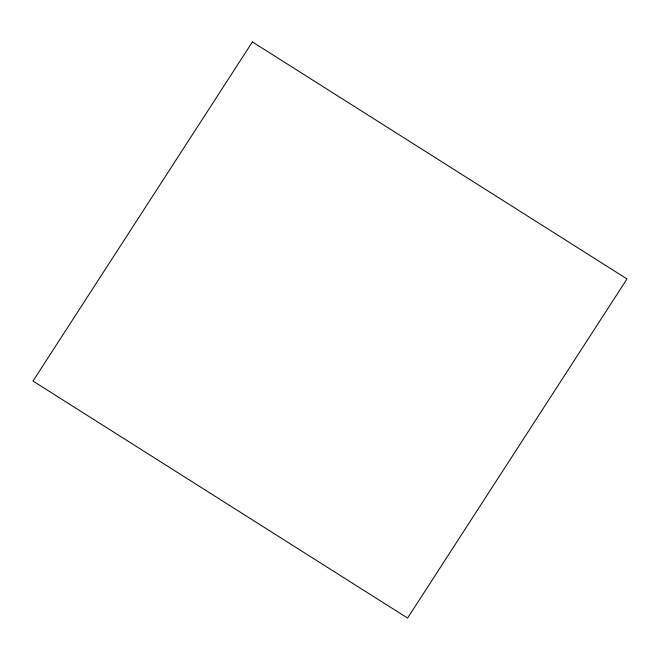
<?xml version="1.0" encoding="UTF-8"?>
<svg xmlns="http://www.w3.org/2000/svg" width="660" height="660" viewBox="0 0 660 660"><rect width="100%" height="100%" fill="white"/><g stroke="black" fill="none" stroke-linecap="round" stroke-linejoin="round"><path stroke-width="0.99" d="M252.409 41.935L33 381.051L407.591 618.065L627 278.949L252.409 41.935"/></g></svg>
